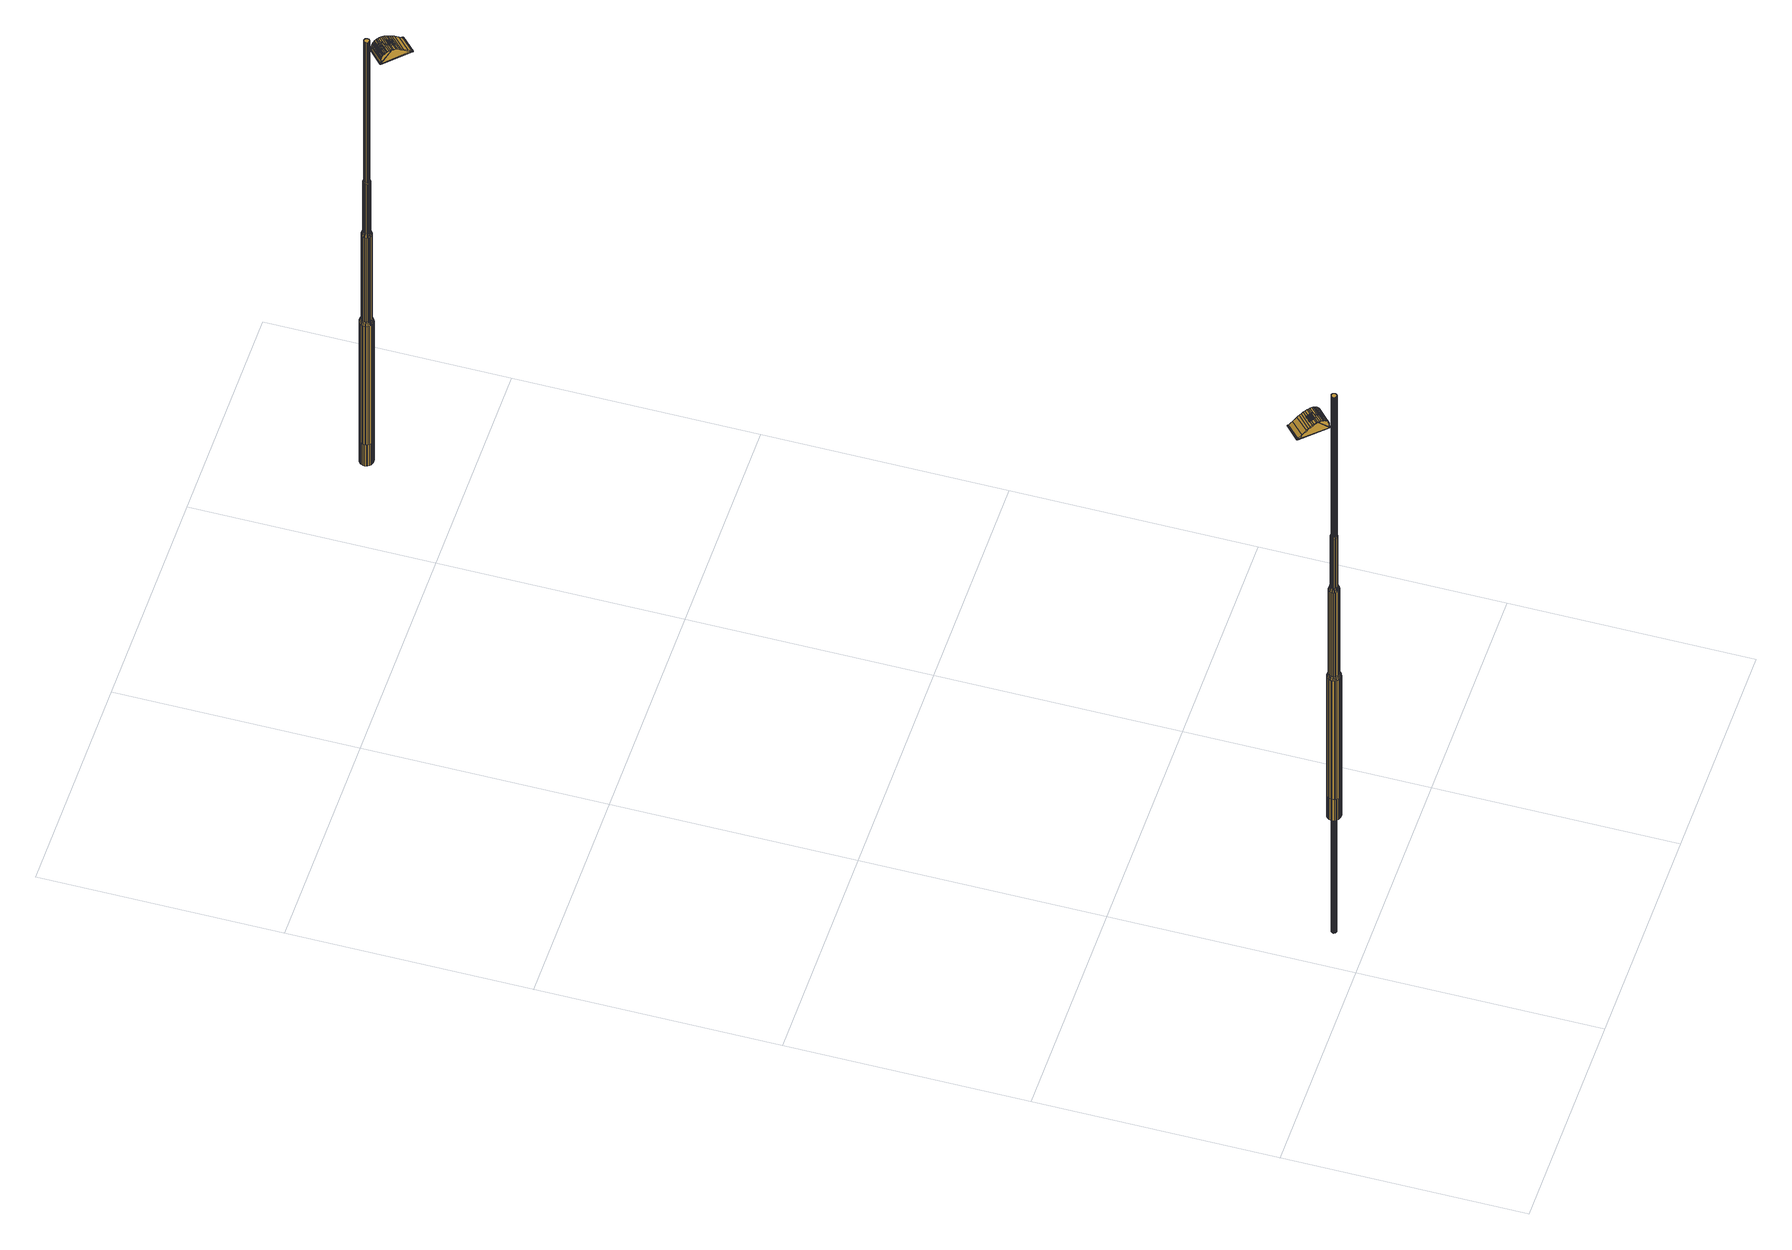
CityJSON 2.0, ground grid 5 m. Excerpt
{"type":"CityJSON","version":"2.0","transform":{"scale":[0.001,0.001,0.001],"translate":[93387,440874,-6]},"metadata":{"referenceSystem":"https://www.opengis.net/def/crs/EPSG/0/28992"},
"CityObjects":{
"cityfurniture1":{"type":"CityFurniture","attributes":{"Lichtpunttype":"Straatverlichting","Brondatum":"12-06-2019","Buurt_nummer":"62","Masttype":"TRAMMAST LPH 10M","Lamptype":"CPO-TW 140W KL.728","Buurtnaam":"Hillegersberg Noord","Nummer":"17","Uithoudertype":"UITHOUDER OV CONVERSIEMODEL","Geplaatst_op":"02-12-2010","Wijknummer":"6","Nivo":"0","Datum_laatste_mutatie":"07-06-2019","Straatnaam":"Straatweg","Thema":"Lichtmasten","Beheerobject":"71935/OVL-017","Armatuurtype":"4767 ARM SGS 453 1X CPO-TW 140W K EB OC FG EVSA VLAK GLAS LS-6","Objecthoogte":"10","Klasse":"Verbindingsweg 2-zijdig","Wijknaam":"Hillegersberg-Schiebroek"},"geometry":[{"type":"MultiSurface","lod":"2","boundaries":[[[0,1,2,3]],[[4,5,6,7]],[[8,9,10,11]],[[12,13,1,0]],[[14,15,16,17]],[[17,16,9,8]],[[3,2,5,4]],[[11,10,13,12]],[[18,8,11,19]],[[20,0,3,21]],[[22,23,24,25]],[[26,27,28,29]],[[30,31,32,33]],[[19,11,12,34]],[[35,36,23,22]],[[29,28,37,38]],[[34,12,0,20]],[[39,40,27,26]],[[41,4,7,42]],[[43,14,17,44]],[[45,46,31,30]],[[21,3,4,41]],[[44,17,8,18]],[[33,32,15,14]],[[47,48,46,45]],[[49,50,36,35]],[[38,37,50,49]],[[42,7,40,39]],[[23,51,52,24]],[[7,6,53,40]],[[54,55,56,57]],[[58,59,55,54]],[[28,60,61,37]],[[62,63,59,58]],[[64,65,63,62]],[[66,67,65,64]],[[50,68,69,36]],[[37,61,68,50]],[[36,69,51,23]],[[70,71,48,47]],[[57,56,71,70]],[[27,72,60,28]],[[24,52,67,66]],[[40,53,72,27]],[[73,74,75,76]],[[77,78,79,80]],[[81,82,83,84]],[[85,86,87,88]],[[89,90,91,92]],[[92,91,93,94]],[[80,79,95,96]],[[97,98,78,77]],[[99,100,101,102]],[[84,83,103,104]],[[94,93,74,73]],[[105,106,98,97]],[[107,108,106,105]],[[88,87,108,107]],[[104,103,86,85]],[[109,110,82,81]],[[102,101,110,109]],[[74,111,112,75]],[[90,113,114,91]],[[115,116,117,118]],[[78,119,120,79]],[[121,122,123,124]],[[125,126,113,90]],[[87,127,128,108]],[[124,123,129,130]],[[131,132,133,134]],[[91,114,135,93]],[[93,135,111,74]],[[98,136,119,78]],[[118,117,100,99]],[[134,133,122,121]],[[86,137,127,87]],[[79,120,138,95]],[[139,140,116,115]],[[130,129,140,139]],[[108,128,141,106]],[[96,95,126,125]],[[106,141,136,98]],[[75,112,132,131]],[[142,143,144,145]],[[146,147,148,149]],[[150,151,152,153]],[[154,155,143,142]],[[153,152,147,146]],[[156,157,158,159]],[[145,144,151,150]],[[160,161,162,163]],[[163,162,157,156]],[[149,148,164,165]],[[159,158,155,154]],[[166,142,145,167]],[[92,160,163,89]],[[165,164,168,169]],[[170,146,149,171]],[[169,168,172,173]],[[174,175,176,177]],[[177,176,178,179]],[[180,181,182,183]],[[183,182,184,185]],[[185,184,186,187]],[[187,186,188,189]],[[189,188,190,191]],[[192,150,153,193]],[[179,178,161,160]],[[167,145,150,192]],[[194,159,154,195]],[[196,197,198,199]],[[173,172,197,196]],[[199,198,200,201]],[[201,200,202,203]],[[203,202,181,180]],[[191,190,204,205]],[[206,156,159,194]],[[195,154,142,166]],[[193,153,146,170]],[[205,204,175,174]],[[89,163,156,206]],[[207,189,191,208]],[[209,183,185,210]],[[211,165,169,212]],[[213,196,199,214]],[[167,97,77,166]],[[215,180,183,209]],[[210,185,187,216]],[[94,179,160,92]],[[212,169,173,217]],[[217,173,196,213]],[[218,201,203,219]],[[214,199,201,218]],[[76,174,177,73]],[[216,187,189,207]],[[171,149,165,211]],[[208,191,205,220]],[[166,77,80,195]],[[73,177,179,94]],[[220,205,174,76]],[[219,203,180,215]],[[195,80,96,194]],[[214,102,109,213]],[[210,130,139,209]],[[208,134,121,207]],[[218,99,102,214]],[[171,85,88,170]],[[217,81,84,212]],[[219,118,99,218]],[[192,105,97,167]],[[193,107,105,192]],[[220,131,134,208]],[[170,88,107,193]],[[211,104,85,171]],[[194,96,125,206]],[[213,109,81,217]],[[216,124,130,210]],[[209,139,115,215]],[[212,84,104,211]],[[206,125,90,89]],[[207,121,124,216]],[[76,75,131,220]],[[178,176,175,204,190,188,186,184,182,181,202,200,198,197,172,168,164,148,147,152,151,144,143,155,158,157,162,161]],[[116,221,222,117]],[[123,223,224,129]],[[122,225,223,123]],[[112,226,227,132]],[[101,228,229,110]],[[113,230,231,114]],[[83,232,233,103]],[[95,138,234,126]],[[133,235,225,122]],[[140,236,221,116]],[[126,234,230,113]],[[117,222,237,100]],[[111,238,226,112]],[[103,233,137,86]],[[129,224,236,140]],[[132,227,235,133]],[[82,239,232,83]],[[110,229,239,82]],[[100,237,228,101]],[[224,29,38,236]],[[223,26,29,224]],[[236,38,49,221]],[[114,231,240,135]],[[228,25,241,229]],[[222,35,22,237]],[[225,39,26,223]],[[233,242,243,137]],[[135,240,238,111]],[[127,244,245,128]],[[229,241,246,239]],[[120,247,43,138]],[[137,243,244,127]],[[221,49,35,222]],[[119,248,247,120]],[[136,249,248,119]],[[232,250,242,233]],[[237,22,25,228]],[[239,246,250,232]],[[128,245,251,141]],[[141,251,249,136]],[[235,42,39,225]],[[138,43,44,234]],[[230,18,19,231]],[[25,24,66,241]],[[246,64,62,250]],[[231,19,34,240]],[[247,33,14,43]],[[242,58,54,243]],[[226,21,41,227]],[[251,47,45,249]],[[244,57,70,245]],[[240,34,20,238]],[[250,62,58,242]],[[227,41,42,235]],[[234,44,18,230]],[[248,30,33,247]],[[249,45,30,248]],[[245,70,47,251]],[[238,20,21,226]],[[243,54,57,244]],[[241,66,64,246]],[[252,253,254,255]],[[256,257,258,259]],[[260,261,262]],[[255,254,263,264]],[[265,266,267]],[[268,269,270,271]],[[260,272,273,274]],[[275,276,277,278]],[[259,258,279,280]],[[271,270,257,256]],[[267,281,265]],[[282,283,276,275]],[[280,279,284,285]],[[286,287,288,289]],[[278,277,267,266]],[[290,291,292,293]],[[293,292,294,295]],[[295,294,287,286]],[[262,274,260]],[[289,288,253,252]],[[285,284,283,282]],[[264,263,269,268]],[[296,297,298,299]],[[300,301,297,296]],[[302,303,304]],[[303,305,304]],[[303,306,305]],[[307,308,301,300]],[[309,310,298,297,301,308,311,312,313,314,315,316],[317,318,303,302,319,320]],[[303,318,321,306]],[[306,322,305]],[[306,310,309,322]],[[322,309,316,305]],[[299,298,310,306]],[[323,311,308,307]],[[324,288,287,325]],[[326,253,288,324]],[[327,263,254,328]],[[329,269,263,327]],[[328,254,253,326]],[[330,270,269,329]],[[331,332,333,334]],[[335,336,337,262]],[[338,339,336,335]],[[340,341,342,343]],[[344,345,346,347]],[[341,344,347,342]],[[348,340,343,349]],[[215,115,118,219]],[[350,351,352,353]],[[354,355,356,357]],[[355,350,353,356]],[[358,359,360,361]],[[362,363,364,365]],[[366,358,361,367]],[[368,369,370,371]],[[372,362,365,373]],[[374,348,349,375]],[[376,377,378,379]],[[363,376,379,364]],[[380,381,382,383]],[[369,372,373,370]],[[381,366,367,382]],[[384,385,386,387]],[[359,384,387,360]],[[388,380,383,389]],[[377,390,391,378]],[[385,374,375,386]],[[392,393,394,395]],[[396,392,395,397]],[[398,396,397,399]],[[400,401,402,403]],[[404,405,406,407]],[[405,408,409,406]],[[393,404,407,394]],[[410,411,412,413]],[[414,415,416,417]],[[418,419,420,421]],[[415,422,423,416]],[[424,425,426,427]],[[411,428,429,412]],[[430,431,432,433]],[[434,435,436,437]],[[408,418,421,409]],[[438,414,417,439]],[[435,410,413,436]],[[440,430,433,441]],[[419,434,437,420]],[[431,438,439,432]],[[425,442,443,426]],[[442,440,441,443]],[[444,445,446,447]],[[448,449,450,451]],[[452,453,454,455]],[[453,444,447,454]],[[456,400,403,457]],[[445,448,451,446]],[[449,456,457,450]],[[458,459,460,461]],[[462,463,464,465]],[[466,467,468,469]],[[459,470,471,460]],[[472,473,474,475]],[[463,476,477,464]],[[351,478,479,352]],[[467,452,455,468]],[[480,472,475,481]],[[482,458,461,483]],[[473,466,469,474]],[[478,484,485,479]],[[484,482,483,485]],[[486,462,465,487]],[[470,486,487,471]],[[488,276,283,489]],[[490,277,276,488]],[[491,267,277,490]],[[273,281,267,491]],[[492,493,494,495]],[[317,496,307]],[[497,498,499]],[[304,500,501]],[[502,503,319,302]],[[503,502,493,492]],[[320,319,496]],[[302,304,501]],[[493,502,302,303]],[[299,306,321,317]],[[317,320,496]],[[307,300,296]],[[501,496,319,302]],[[317,296,299]],[[496,323,307]],[[497,499,317,320,492,495,504]],[[317,307,296]],[[505,506,339,338]],[[507,508,509,510]],[[511,291,512,513]],[[510,509,506,505]],[[513,512,508,507]],[[514,292,291,511]],[[325,287,294,515]],[[515,294,292,514]],[[516,517,518,519]],[[520,521,522,523]],[[524,525,526,527]],[[528,529,530,531]],[[532,533,534,535]],[[536,532,535,537]],[[538,539,540,541]],[[542,536,537,543]],[[525,542,543,526]],[[521,544,545,522]],[[529,516,519,530]],[[517,520,523,518]],[[546,528,531,547]],[[533,546,547,534]],[[548,538,541,549]],[[550,551,552,553]],[[554,548,549,555]],[[556,557,558,559]],[[560,561,562,563]],[[564,565,566,567]],[[557,550,553,558]],[[568,569,570,571]],[[572,554,555,573]],[[574,575,576,577]],[[575,568,571,576]],[[561,572,573,562]],[[578,560,563,579]],[[422,574,577,423]],[[565,578,579,566]],[[551,564,567,552]],[[580,581,582,583]],[[584,585,586,587]],[[588,589,590,591]],[[585,592,593,586]],[[594,595,596,597]],[[595,598,599,596]],[[600,580,583,601]],[[589,594,597,590]],[[598,602,603,599]],[[602,600,601,603]],[[604,588,591,605]],[[606,607,608,609]],[[610,606,609,611]],[[612,604,605,613]],[[592,612,613,593]],[[496,312,311,323]],[[500,314,313,501]],[[614,337,615]],[[615,337,336,616]],[[617,506,509,618]],[[265,619,614,281]],[[501,313,312,496]],[[615,619,614]],[[305,316,315,304]],[[620,621,508]],[[304,315,314,500]],[[512,291,290]],[[622,339,506,617]],[[616,336,339,622]],[[508,512,620]],[[290,620,512]],[[618,509,508,621]],[[260,623,261]],[[624,491,490,625]],[[273,491,624]],[[624,272,273]],[[489,283,284,626]],[[626,284,279,627]],[[628,258,257,629]],[[629,257,270,330]],[[627,279,258,628]],[[630,368,371,631]],[[632,633,634,635]],[[636,637,638,639]],[[640,641,642,643]],[[633,644,645,634]],[[637,632,635,638]],[[644,630,631,645]],[[646,647,648,649]],[[650,651,652,653]],[[494,654,504,495]],[[655,640,643,656]],[[657,655,656,658]],[[659,650,653,660]],[[492,320,319,503]],[[651,661,662,652]],[[663,646,649,664]],[[665,666,667,668]],[[666,659,660,667]],[[647,665,668,648]],[[661,669,670,662]],[[654,498,504]],[[669,657,658,670]],[[494,493,303,318,321,671,498,654]],[[497,504,498]],[[671,499,498]],[[499,671,317]],[[321,317,671]],[[672,514,511,673]],[[674,328,326,675]],[[676,515,514,672]],[[677,327,328,674]],[[678,329,327,677]],[[679,505,338,680]],[[681,510,505,679]],[[682,629,330,623]],[[683,628,629,682]],[[684,488,489,685]],[[686,626,627,687]],[[625,490,488,684]],[[680,338,335,688]],[[689,324,325,690]],[[675,326,324,689]],[[687,627,628,683]],[[673,511,513,691]],[[688,335,262,261]],[[691,513,507,692]],[[692,507,510,681]],[[623,330,329,678]],[[690,325,515,676]],[[685,489,626,686]],[[619,615,271]],[[271,256,259,280,285,282,275,278,266,619]],[[693,694,695,696]],[[696,695,332,331]],[[697,698,694,693]],[[334,699,700,697,693,696,331]],[[701,702,703,704]],[[705,706,707,708]],[[700,709,698,697]],[[699,710,709,700]],[[710,333,332,695,694,698,709]],[[711,712,713,714]],[[706,715,716,707]],[[334,333,710,699]],[[717,718,719,720]],[[721,701,704,722]],[[607,705,708,608]],[[718,711,714,719]],[[712,723,724,713]],[[715,717,720,716]],[[723,721,722,724]],[[262,337,614,274]],[[621,290,293,295,286,289,252,255,264,268,271,615,616,622,617,618]],[[621,620,290]],[[260,272,624]],[[624,625,684,685,686,687,683,682,623,260]],[[619,266,265]],[[691,692,681,679,680,688,261,623,678,677,674,675,689,690,676,672,673]]]}]},
"cityfurniture2":{"type":"CityFurniture","attributes":{"Lichtpunttype":"Straatverlichting","Brondatum":"12-06-2019","Buurt_nummer":"62","Masttype":"TRAMMAST LPH 10M","Lamptype":"CPO-TW 140W KL.728","Buurtnaam":"Hillegersberg Noord","Nummer":"17","Uithoudertype":"UITHOUDER OV CONVERSIEMODEL","Geplaatst_op":"02-12-2010","Wijknummer":"6","Nivo":"0","Datum_laatste_mutatie":"07-06-2019","Straatnaam":"Straatweg","Thema":"Lichtmasten","Beheerobject":"71935/OVL-017","Armatuurtype":"4767 ARM SGS 453 1X CPO-TW 140W K EB OC FG EVSA VLAK GLAS LS-6","Objecthoogte":"10","Klasse":"Verbindingsweg 2-zijdig","Wijknaam":"Hillegersberg-Schiebroek"},"geometry":[{"type":"MultiSurface","lod":"2","boundaries":[[[725,726,727,728]],[[729,725,728,730]],[[731,729,730,732]],[[733,731,732,734]],[[735,733,734,736]],[[737,735,736,738]],[[739,737,738,740]],[[741,739,740,742]],[[743,741,742,744]],[[745,743,744,746]],[[747,745,746,748]],[[749,747,748,750]],[[751,749,750,752]],[[753,751,752,754]],[[755,753,754,756]],[[757,755,756,758]],[[759,757,758,760]],[[761,759,760,762]],[[763,761,762,764]],[[765,763,764,766]],[[767,765,766,768]],[[769,767,768,770]],[[771,769,770,772]],[[726,771,772,727]],[[771,726,725,729,731,733,735,737,739,741,743,745,747,749,751,753,755,757,759,761,763,765,767,769]]]}]},
"cityfurniture3":{"type":"CityFurniture","attributes":{"Lichtpunttype":"Straatverlichting","Brondatum":"12-06-2019","Buurt_nummer":"62","Masttype":"TRAMMAST LPH 10M","Lamptype":"CPO-TW 140W KL.728","Buurtnaam":"Hillegersberg Noord","Nummer":"16","Uithoudertype":"UITHOUDER OV CONVERSIEMODEL","Geplaatst_op":"02-12-2010","Wijknummer":"6","Nivo":"0","Datum_laatste_mutatie":"07-06-2019","Straatnaam":"Straatweg","Thema":"Lichtmasten","Beheerobject":"71935/OVL-016","Armatuurtype":"4767 ARM SGS 453 1X CPO-TW 140W K EB OC FG EVSA VLAK GLAS LS-6","Objecthoogte":"10","Klasse":"Verbindingsweg 2-zijdig","Wijknaam":"Hillegersberg-Schiebroek"},"geometry":[{"type":"MultiSurface","lod":"2","boundaries":[[[773,774,775,776]],[[777,778,779,780]],[[781,782,783,784]],[[785,786,774,773]],[[787,788,789,790]],[[790,789,782,781]],[[776,775,778,777]],[[784,783,786,785]],[[791,781,784,792]],[[793,773,776,794]],[[795,796,797,798]],[[799,800,801,802]],[[803,804,805,806]],[[792,784,785,807]],[[808,809,796,795]],[[802,801,810,811]],[[807,785,773,793]],[[812,813,800,799]],[[814,777,780,815]],[[816,787,790,817]],[[818,819,804,803]],[[794,776,777,814]],[[817,790,781,791]],[[806,805,788,787]],[[820,821,819,818]],[[822,823,809,808]],[[811,810,823,822]],[[815,780,813,812]],[[796,824,825,797]],[[780,779,826,813]],[[827,828,829,830]],[[831,832,828,827]],[[801,833,834,810]],[[835,836,832,831]],[[837,838,836,835]],[[839,840,838,837]],[[823,841,842,809]],[[810,834,841,823]],[[809,842,824,796]],[[843,844,821,820]],[[830,829,844,843]],[[800,845,833,801]],[[797,825,840,839]],[[813,826,845,800]],[[846,847,848,849]],[[850,851,852,853]],[[854,855,856,857]],[[858,859,860,861]],[[862,863,864,865]],[[865,864,866,867]],[[853,852,868,869]],[[870,871,851,850]],[[872,873,874,875]],[[857,856,876,877]],[[867,866,847,846]],[[878,879,871,870]],[[880,881,879,878]],[[861,860,881,880]],[[877,876,859,858]],[[882,883,855,854]],[[875,874,883,882]],[[847,884,885,848]],[[863,886,887,864]],[[888,889,890,891]],[[851,892,893,852]],[[894,895,896,897]],[[898,899,886,863]],[[860,900,901,881]],[[897,896,902,903]],[[904,905,906,907]],[[864,887,908,866]],[[866,908,884,847]],[[871,909,892,851]],[[891,890,873,872]],[[907,906,895,894]],[[859,910,900,860]],[[852,893,911,868]],[[912,913,889,888]],[[903,902,913,912]],[[881,901,914,879]],[[869,868,899,898]],[[879,914,909,871]],[[848,885,905,904]],[[915,916,917,918]],[[919,920,921,922]],[[923,924,925,926]],[[927,928,916,915]],[[926,925,920,919]],[[929,930,931,932]],[[918,917,924,923]],[[933,934,935,936]],[[936,935,930,929]],[[922,921,937,938]],[[932,931,928,927]],[[939,915,918,940]],[[865,933,936,862]],[[938,937,941,942]],[[943,919,922,944]],[[942,941,945,946]],[[947,948,949,950]],[[950,949,951,952]],[[953,954,955,956]],[[956,955,957,958]],[[958,957,959,960]],[[960,959,961,962]],[[962,961,963,964]],[[965,923,926,966]],[[952,951,934,933]],[[940,918,923,965]],[[967,932,927,968]],[[969,970,971,972]],[[946,945,970,969]],[[972,971,973,974]],[[974,973,975,976]],[[976,975,954,953]],[[964,963,977,978]],[[979,929,932,967]],[[968,927,915,939]],[[966,926,919,943]],[[978,977,948,947]],[[862,936,929,979]],[[980,962,964,981]],[[982,956,958,983]],[[984,938,942,985]],[[986,969,972,987]],[[940,870,850,939]],[[988,953,956,982]],[[983,958,960,989]],[[867,952,933,865]],[[985,942,946,990]],[[990,946,969,986]],[[991,974,976,992]],[[987,972,974,991]],[[849,947,950,846]],[[989,960,962,980]],[[944,922,938,984]],[[981,964,978,993]],[[939,850,853,968]],[[846,950,952,867]],[[993,978,947,849]],[[992,976,953,988]],[[968,853,869,967]],[[987,875,882,986]],[[983,903,912,982]],[[981,907,894,980]],[[991,872,875,987]],[[944,858,861,943]],[[990,854,857,985]],[[992,891,872,991]],[[965,878,870,940]],[[966,880,878,965]],[[993,904,907,981]],[[943,861,880,966]],[[984,877,858,944]],[[967,869,898,979]],[[986,882,854,990]],[[989,897,903,983]],[[982,912,888,988]],[[985,857,877,984]],[[979,898,863,862]],[[980,894,897,989]],[[849,848,904,993]],[[951,949,948,977,963,961,959,957,955,954,975,973,971,970,945,941,937,921,920,925,924,917,916,928,931,930,935,934]],[[889,994,995,890]],[[896,996,997,902]],[[895,998,996,896]],[[885,999,1000,905]],[[874,1001,1002,883]],[[886,1003,1004,887]],[[856,1005,1006,876]],[[868,911,1007,899]],[[906,1008,998,895]],[[913,1009,994,889]],[[899,1007,1003,886]],[[890,995,1010,873]],[[884,1011,999,885]],[[876,1006,910,859]],[[902,997,1009,913]],[[905,1000,1008,906]],[[855,1012,1005,856]],[[883,1002,1012,855]],[[873,1010,1001,874]],[[997,802,811,1009]],[[996,799,802,997]],[[1009,811,822,994]],[[887,1004,1013,908]],[[1001,798,1014,1002]],[[995,808,795,1010]],[[998,812,799,996]],[[1006,1015,1016,910]],[[908,1013,1011,884]],[[900,1017,1018,901]],[[1002,1014,1019,1012]],[[893,1020,816,911]],[[910,1016,1017,900]],[[994,822,808,995]],[[892,1021,1020,893]],[[909,1022,1021,892]],[[1005,1023,1015,1006]],[[1010,795,798,1001]],[[1012,1019,1023,1005]],[[901,1018,1024,914]],[[914,1024,1022,909]],[[1008,815,812,998]],[[911,816,817,1007]],[[1003,791,792,1004]],[[798,797,839,1014]],[[1019,837,835,1023]],[[1004,792,807,1013]],[[1020,806,787,816]],[[1015,831,827,1016]],[[999,794,814,1000]],[[1024,820,818,1022]],[[1017,830,843,1018]],[[1013,807,793,1011]],[[1023,835,831,1015]],[[1000,814,815,1008]],[[1007,817,791,1003]],[[1021,803,806,1020]],[[1022,818,803,1021]],[[1018,843,820,1024]],[[1011,793,794,999]],[[1016,827,830,1017]],[[1014,839,837,1019]],[[1025,1026,1027,1028]],[[1029,1030,1031,1032]],[[1033,1034,1035]],[[1028,1027,1036,1037]],[[1038,1039,1040]],[[1041,1042,1043,1044]],[[1033,1045,1046,1047]],[[1048,1049,1050,1051]],[[1032,1031,1052,1053]],[[1044,1043,1030,1029]],[[1040,1054,1038]],[[1055,1056,1049,1048]],[[1053,1052,1057,1058]],[[1059,1060,1061,1062]],[[1051,1050,1040,1039]],[[1063,1064,1065,1066]],[[1066,1065,1067,1068]],[[1068,1067,1060,1059]],[[1035,1047,1033]],[[1062,1061,1026,1025]],[[1058,1057,1056,1055]],[[1037,1036,1042,1041]],[[1069,1070,1071,1072]],[[1073,1074,1070,1069]],[[1075,1076,1077]],[[1076,1078,1077]],[[1076,1079,1078]],[[1080,1081,1074,1073]],[[1082,1083,1071,1070,1074,1081,1084,1085,1086,1087,1088,1089],[1090,1091,1076,1075,1092,1093]],[[1076,1091,1094,1079]],[[1079,1095,1078]],[[1079,1083,1082,1095]],[[1095,1082,1089,1078]],[[1072,1071,1083,1079]],[[1096,1084,1081,1080]],[[1097,1061,1060,1098]],[[1099,1026,1061,1097]],[[1100,1036,1027,1101]],[[1102,1042,1036,1100]],[[1101,1027,1026,1099]],[[1103,1043,1042,1102]],[[1104,1105,1106,1107]],[[1108,1109,1110,1035]],[[1111,1112,1109,1108]],[[1113,1114,1115,1116]],[[1117,1118,1119,1120]],[[1114,1117,1120,1115]],[[1121,1113,1116,1122]],[[988,888,891,992]],[[1123,1124,1125,1126]],[[1127,1128,1129,1130]],[[1128,1123,1126,1129]],[[1131,1132,1133,1134]],[[1135,1136,1137,1138]],[[1139,1131,1134,1140]],[[1141,1142,1143,1144]],[[1145,1135,1138,1146]],[[1147,1121,1122,1148]],[[1149,1150,1151,1152]],[[1136,1149,1152,1137]],[[1153,1154,1155,1156]],[[1142,1145,1146,1143]],[[1154,1139,1140,1155]],[[1157,1158,1159,1160]],[[1132,1157,1160,1133]],[[1161,1153,1156,1162]],[[1150,1163,1164,1151]],[[1158,1147,1148,1159]],[[1165,1166,1167,1168]],[[1169,1165,1168,1170]],[[1171,1169,1170,1172]],[[1173,1174,1175,1176]],[[1177,1178,1179,1180]],[[1178,1181,1182,1179]],[[1166,1177,1180,1167]],[[1183,1184,1185,1186]],[[1187,1188,1189,1190]],[[1191,1192,1193,1194]],[[1188,1195,1196,1189]],[[1197,1198,1199,1200]],[[1184,1201,1202,1185]],[[1203,1204,1205,1206]],[[1207,1208,1209,1210]],[[1181,1191,1194,1182]],[[1211,1187,1190,1212]],[[1208,1183,1186,1209]],[[1213,1203,1206,1214]],[[1192,1207,1210,1193]],[[1204,1211,1212,1205]],[[1198,1215,1216,1199]],[[1215,1213,1214,1216]],[[1217,1218,1219,1220]],[[1221,1222,1223,1224]],[[1225,1226,1227,1228]],[[1226,1217,1220,1227]],[[1229,1173,1176,1230]],[[1218,1221,1224,1219]],[[1222,1229,1230,1223]],[[1231,1232,1233,1234]],[[1235,1236,1237,1238]],[[1239,1240,1241,1242]],[[1232,1243,1244,1233]],[[1245,1246,1247,1248]],[[1236,1249,1250,1237]],[[1124,1251,1252,1125]],[[1240,1225,1228,1241]],[[1253,1245,1248,1254]],[[1255,1231,1234,1256]],[[1246,1239,1242,1247]],[[1251,1257,1258,1252]],[[1257,1255,1256,1258]],[[1259,1235,1238,1260]],[[1243,1259,1260,1244]],[[1261,1049,1056,1262]],[[1263,1050,1049,1261]],[[1264,1040,1050,1263]],[[1046,1054,1040,1264]],[[1265,1266,1267,1268]],[[1090,1269,1080]],[[1270,1271,1272]],[[1077,1273,1274]],[[1275,1276,1092,1075]],[[1276,1275,1266,1265]],[[1093,1092,1269]],[[1075,1077,1274]],[[1266,1275,1075,1076]],[[1072,1079,1094,1090]],[[1090,1093,1269]],[[1080,1073,1069]],[[1274,1269,1092,1075]],[[1090,1069,1072]],[[1269,1096,1080]],[[1270,1272,1090,1093,1265,1268,1277]],[[1090,1080,1069]],[[1278,1279,1112,1111]],[[1280,1281,1282,1283]],[[1284,1064,1285,1286]],[[1283,1282,1279,1278]],[[1286,1285,1281,1280]],[[1287,1065,1064,1284]],[[1098,1060,1067,1288]],[[1288,1067,1065,1287]],[[1289,1290,1291,1292]],[[1293,1294,1295,1296]],[[1297,1298,1299,1300]],[[1301,1302,1303,1304]],[[1305,1306,1307,1308]],[[1309,1305,1308,1310]],[[1311,1312,1313,1314]],[[1315,1309,1310,1316]],[[1298,1315,1316,1299]],[[1294,1317,1318,1295]],[[1302,1289,1292,1303]],[[1290,1293,1296,1291]],[[1319,1301,1304,1320]],[[1306,1319,1320,1307]],[[1321,1311,1314,1322]],[[1323,1324,1325,1326]],[[1327,1321,1322,1328]],[[1329,1330,1331,1332]],[[1333,1334,1335,1336]],[[1337,1338,1339,1340]],[[1330,1323,1326,1331]],[[1341,1342,1343,1344]],[[1345,1327,1328,1346]],[[1347,1348,1349,1350]],[[1348,1341,1344,1349]],[[1334,1345,1346,1335]],[[1351,1333,1336,1352]],[[1195,1347,1350,1196]],[[1338,1351,1352,1339]],[[1324,1337,1340,1325]],[[1353,1354,1355,1356]],[[1357,1358,1359,1360]],[[1361,1362,1363,1364]],[[1358,1365,1366,1359]],[[1367,1368,1369,1370]],[[1368,1371,1372,1369]],[[1373,1353,1356,1374]],[[1362,1367,1370,1363]],[[1371,1375,1376,1372]],[[1375,1373,1374,1376]],[[1377,1361,1364,1378]],[[1379,1380,1381,1382]],[[1383,1379,1382,1384]],[[1385,1377,1378,1386]],[[1365,1385,1386,1366]],[[1269,1085,1084,1096]],[[1273,1087,1086,1274]],[[1387,1110,1388]],[[1388,1110,1109,1389]],[[1390,1279,1282,1391]],[[1038,1392,1387,1054]],[[1274,1086,1085,1269]],[[1388,1392,1387]],[[1078,1089,1088,1077]],[[1393,1394,1281]],[[1077,1088,1087,1273]],[[1285,1064,1063]],[[1395,1112,1279,1390]],[[1389,1109,1112,1395]],[[1281,1285,1393]],[[1063,1393,1285]],[[1391,1282,1281,1394]],[[1033,1396,1034]],[[1397,1264,1263,1398]],[[1046,1264,1397]],[[1397,1045,1046]],[[1262,1056,1057,1399]],[[1399,1057,1052,1400]],[[1401,1031,1030,1402]],[[1402,1030,1043,1103]],[[1400,1052,1031,1401]],[[1403,1141,1144,1404]],[[1405,1406,1407,1408]],[[1409,1410,1411,1412]],[[1413,1414,1415,1416]],[[1406,1417,1418,1407]],[[1410,1405,1408,1411]],[[1417,1403,1404,1418]],[[1419,1420,1421,1422]],[[1423,1424,1425,1426]],[[1267,1427,1277,1268]],[[1428,1413,1416,1429]],[[1430,1428,1429,1431]],[[1432,1423,1426,1433]],[[1265,1093,1092,1276]],[[1424,1434,1435,1425]],[[1436,1419,1422,1437]],[[1438,1439,1440,1441]],[[1439,1432,1433,1440]],[[1420,1438,1441,1421]],[[1434,1442,1443,1435]],[[1427,1271,1277]],[[1442,1430,1431,1443]],[[1267,1266,1076,1091,1094,1444,1271,1427]],[[1270,1277,1271]],[[1444,1272,1271]],[[1272,1444,1090]],[[1094,1090,1444]],[[1445,1287,1284,1446]],[[1447,1101,1099,1448]],[[1449,1288,1287,1445]],[[1450,1100,1101,1447]],[[1451,1102,1100,1450]],[[1452,1278,1111,1453]],[[1454,1283,1278,1452]],[[1455,1402,1103,1396]],[[1456,1401,1402,1455]],[[1457,1261,1262,1458]],[[1459,1399,1400,1460]],[[1398,1263,1261,1457]],[[1453,1111,1108,1461]],[[1462,1097,1098,1463]],[[1448,1099,1097,1462]],[[1460,1400,1401,1456]],[[1446,1284,1286,1464]],[[1461,1108,1035,1034]],[[1464,1286,1280,1465]],[[1465,1280,1283,1454]],[[1396,1103,1102,1451]],[[1463,1098,1288,1449]],[[1458,1262,1399,1459]],[[1392,1388,1044]],[[1044,1029,1032,1053,1058,1055,1048,1051,1039,1392]],[[1466,1467,1468,1469]],[[1469,1468,1105,1104]],[[1470,1471,1467,1466]],[[1107,1472,1473,1470,1466,1469,1104]],[[1474,1475,1476,1477]],[[1478,1479,1480,1481]],[[1473,1482,1471,1470]],[[1472,1483,1482,1473]],[[1483,1106,1105,1468,1467,1471,1482]],[[1484,1485,1486,1487]],[[1479,1488,1489,1480]],[[1107,1106,1483,1472]],[[1490,1491,1492,1493]],[[1494,1474,1477,1495]],[[1380,1478,1481,1381]],[[1491,1484,1487,1492]],[[1485,1496,1497,1486]],[[1488,1490,1493,1489]],[[1496,1494,1495,1497]],[[1035,1110,1387,1047]],[[1394,1063,1066,1068,1059,1062,1025,1028,1037,1041,1044,1388,1389,1395,1390,1391]],[[1394,1393,1063]],[[1033,1045,1397]],[[1397,1398,1457,1458,1459,1460,1456,1455,1396,1033]],[[1392,1039,1038]],[[1464,1465,1454,1452,1453,1461,1034,1396,1451,1450,1447,1448,1462,1463,1449,1445,1446]]]}]}
},
"vertices":[
[790,774,4494],[790,774,3894],[782,743,3894],[782,743,4494],[780,712,4494],[780,712,3894],[785,680,3894],[785,680,4494],[856,846,4494],[856,846,3894],[829,828,3894],[829,828,4494],[807,803,4494],[807,803,3894],[916,863,4494],[916,863,3894],[885,858,3894],[885,858,4494],[856,846,7894],[829,828,7894],[790,774,7894],[782,743,7894],[963,580,7894],[963,580,4494],[992,593,4494],[992,593,7894],[815,624,7894],[815,624,4494],[840,602,4494],[840,602,7894],[979,852,4494],[979,852,3894],[948,861,3894],[948,861,4494],[807,803,7894],[932,575,7894],[932,575,4494],[869,586,4494],[869,586,7894],[797,651,7894],[797,651,4494],[780,712,7894],[785,680,7894],[916,863,7894],[885,858,7894],[1008,836,4494],[1008,836,3894],[1032,814,4494],[1032,814,3894],[900,577,7894],[900,577,4494],[963,580,3894],[992,593,3894],[797,651,3894],[1068,727,4494],[1068,727,3894],[1062,758,3894],[1062,758,4494],[1066,695,4494],[1066,695,3894],[840,602,3894],[869,586,3894],[1057,664,4494],[1057,664,3894],[1041,635,4494],[1041,635,3894],[1019,610,4494],[1019,610,3894],[900,577,3894],[932,575,3894],[1051,787,4494],[1051,787,3894],[815,624,3894],[851,750,11894],[851,750,10494],[846,734,10494],[846,734,11894],[950,791,10494],[963,820,10394],[941,827,10394],[933,796,10494],[982,677,10494],[1010,658,10394],[1022,680,10394],[991,693,10494],[997,725,10494],[1030,727,10394],[1026,750,10394],[994,742,10494],[885,788,11894],[885,788,10494],[871,778,10494],[871,778,11894],[860,765,10494],[860,765,11894],[916,829,10394],[917,797,10494],[965,782,10494],[985,808,10394],[942,648,10494],[951,617,10394],[973,625,10394],[957,655,10494],[1028,703,10394],[996,709,10494],[978,771,10494],[1003,792,10394],[988,757,10494],[1017,772,10394],[971,664,10494],[993,639,10394],[822,762,10394],[816,739,10394],[870,815,10394],[851,802,10394],[908,646,10494],[904,614,10394],[927,613,10394],[925,646,10494],[963,820,7994],[941,827,7994],[854,685,10494],[827,669,10394],[841,649,10394],[864,671,10494],[900,794,10494],[892,825,10394],[1026,750,7994],[1017,772,7994],[859,632,10394],[877,660,10494],[845,717,10494],[814,715,10394],[818,692,10394],[848,700,10494],[834,784,10394],[985,808,7994],[1030,727,7994],[916,829,7994],[892,651,10494],[881,620,10394],[1003,792,7994],[942,774,11944],[942,774,15944],[954,768,15944],[954,768,11944],[976,737,11944],[976,737,15944],[978,724,15944],[978,724,11944],[964,759,11944],[964,759,15944],[972,748,15944],[972,748,11944],[930,778,11944],[930,778,15944],[905,776,11944],[905,776,15944],[918,778,15944],[918,778,11944],[883,765,11944],[883,765,15944],[894,772,15944],[894,772,11944],[977,712,15944],[977,712,11944],[950,791,11894],[965,782,11894],[974,700,15944],[974,700,11944],[994,742,11894],[997,725,11894],[967,688,15944],[967,688,11944],[864,731,11944],[864,731,15944],[868,743,15944],[868,743,11944],[874,755,15944],[874,755,11944],[911,665,11944],[911,665,15944],[899,668,15944],[899,668,11944],[887,675,15944],[887,675,11944],[878,683,15944],[878,683,11944],[870,694,15944],[870,694,11944],[866,705,15944],[866,705,11944],[978,771,11894],[988,757,11894],[917,797,11894],[933,796,11894],[959,678,11944],[959,678,15944],[948,670,15944],[948,670,11944],[937,666,15944],[937,666,11944],[923,664,15944],[923,664,11944],[863,718,15944],[863,718,11944],[900,794,11894],[854,685,11894],[848,700,11894],[892,651,11894],[877,660,11894],[996,709,11894],[991,693,11894],[971,664,11894],[957,655,11894],[908,646,11894],[864,671,11894],[982,677,11894],[942,648,11894],[925,646,11894],[845,717,11894],[904,614,7994],[927,613,7994],[841,649,7994],[859,632,7994],[827,669,7994],[816,739,7994],[814,715,7994],[973,625,7994],[993,639,7994],[870,815,7994],[851,802,7994],[1022,680,7994],[1028,703,7994],[892,825,7994],[818,692,7994],[881,620,7994],[951,617,7994],[822,762,7994],[1010,658,7994],[834,784,7994],[1019,610,7894],[1066,695,7894],[1068,727,7894],[1062,758,7894],[1051,787,7894],[1041,635,7894],[948,861,7894],[979,852,7894],[1008,836,7894],[1057,664,7894],[1032,814,7894],[533,805,15606],[541,812,15611],[522,831,15619],[515,824,15613],[423,918,15609],[425,930,15615],[396,959,15600],[395,946,15595],[907,1002,15355],[906,1003,15366],[905,990,15358],[502,853,15624],[495,845,15618],[150,1191,15355],[162,1179,15376],[151,1205,15370],[473,868,15619],[478,877,15625],[452,903,15623],[449,892,15617],[444,1477,15355],[418,1489,15355],[905,989,15355],[283,1059,15507],[279,1078,15508],[209,1147,15436],[217,1124,15440],[366,989,15581],[367,974,15577],[139,1217,15355],[310,1032,15532],[307,1050,15534],[336,1020,15559],[338,1004,15556],[561,776,15585],[570,781,15589],[557,795,15601],[549,790,15596],[585,750,15546],[596,753,15548],[589,762,15563],[578,758,15560],[580,770,15577],[570,766,15573],[422,1504,15357],[422,1504,15350],[408,1499,15350],[408,1499,15357],[436,1499,15357],[436,1499,15350],[586,838,15350],[461,903,15350],[604,711,15357],[129,1198,15357],[129,1226,15357],[911,1012,15357],[911,1012,15350],[123,1213,15350],[129,1226,15350],[917,997,15350],[911,984,15350],[632,711,15350],[618,705,15350],[604,711,15350],[129,1198,15350],[435,1456,15350],[172,1198,15350],[785,1032,15350],[724,1160,15350],[172,1199,15350],[123,1213,15357],[917,997,15357],[830,1061,15601],[843,1048,15589],[814,1077,15611],[774,1118,15624],[795,1097,15619],[750,1142,15625],[725,1168,15623],[723,1114,15461],[508,904,15461],[503,909,15477],[718,1119,15477],[905,990,15361],[625,718,15361],[625,718,15358],[898,995,15442],[621,725,15442],[545,993,15624],[518,1021,15616],[512,1015,15616],[540,988,15624],[490,1051,15601],[460,1081,15583],[455,1075,15583],[484,1045,15601],[571,968,15626],[565,962,15626],[694,865,15564],[685,873,15578],[680,867,15578],[688,859,15564],[709,849,15533],[702,856,15549],[697,850,15549],[704,843,15533],[664,872,15590],[650,886,15602],[645,880,15602],[658,867,15590],[559,956,15626],[534,982,15624],[528,976,15624],[554,951,15626],[674,862,15578],[668,856,15578],[623,891,15612],[604,910,15620],[598,905,15620],[617,885,15612],[583,932,15625],[578,927,15625],[595,944,15625],[589,938,15625],[507,1010,15616],[478,1040,15601],[473,1034,15601],[501,1004,15616],[690,845,15549],[683,853,15564],[677,848,15564],[685,840,15549],[634,902,15612],[615,922,15620],[609,916,15620],[628,897,15612],[698,838,15533],[692,832,15533],[449,1069,15583],[443,1064,15583],[717,887,15564],[708,896,15578],[703,890,15578],[711,881,15564],[725,878,15549],[719,873,15549],[732,871,15533],[726,866,15533],[513,1073,15601],[483,1103,15583],[477,1098,15583],[507,1068,15601],[698,906,15590],[685,919,15602],[679,914,15602],[693,900,15590],[668,936,15612],[662,930,15612],[553,1054,15616],[524,1085,15601],[518,1079,15601],[546,1049,15616],[673,977,15620],[652,1000,15625],[646,994,15625],[667,971,15620],[649,955,15620],[629,977,15625],[623,972,15625],[643,950,15620],[628,1023,15626],[623,1018,15626],[756,893,15533],[748,901,15549],[742,895,15549],[750,888,15533],[495,1114,15583],[489,1108,15583],[721,928,15590],[708,942,15602],[702,936,15602],[715,922,15590],[606,1001,15626],[580,1027,15624],[574,1021,15624],[600,995,15626],[692,958,15612],[686,952,15612],[731,918,15578],[725,912,15578],[740,909,15564],[734,903,15564],[638,944,15620],[617,966,15625],[612,960,15625],[632,938,15620],[594,989,15626],[568,1016,15624],[562,1010,15624],[588,984,15626],[673,908,15602],[657,925,15612],[651,919,15612],[667,903,15602],[541,1044,15616],[535,1038,15616],[626,933,15620],[606,955,15625],[600,949,15625],[621,927,15620],[529,1032,15616],[501,1062,15601],[496,1056,15601],[524,1027,15616],[697,884,15578],[687,894,15590],[681,889,15590],[691,879,15578],[582,979,15626],[576,973,15626],[714,867,15549],[705,876,15564],[700,870,15564],[708,862,15549],[472,1092,15583],[466,1086,15583],[675,884,15590],[669,878,15590],[721,860,15533],[715,855,15533],[645,914,15612],[640,908,15612],[662,897,15602],[656,892,15602],[557,1005,15624],[551,999,15624],[554,1346,15508],[581,1317,15534],[485,1418,15436],[429,1478,15370],[719,1165,15513],[455,908,15513],[299,1069,15494],[562,1326,15494],[911,984,15357],[490,1399,15420],[222,1148,15414],[466,1425,15390],[618,705,15357],[632,711,15357],[581,843,15513],[780,1037,15513],[527,1362,15459],[895,997,15469],[619,728,15469],[885,1007,15514],[609,738,15514],[615,733,15493],[891,1001,15493],[870,1021,15548],[603,745,15532],[878,1013,15532],[862,1028,15563],[854,1037,15577],[651,1046,15626],[626,1071,15624],[620,1066,15624],[645,1040,15626],[598,1099,15616],[570,1129,15601],[564,1123,15601],[593,1093,15616],[778,916,15533],[771,924,15549],[765,918,15549],[773,910,15533],[695,1000,15620],[675,1022,15625],[669,1017,15625],[690,994,15620],[744,951,15590],[731,964,15602],[725,958,15602],[738,945,15590],[754,940,15578],[749,934,15578],[559,1118,15601],[529,1148,15583],[524,1142,15583],[553,1112,15601],[763,931,15564],[757,926,15564],[541,1159,15583],[535,1153,15583],[714,980,15612],[709,975,15612],[587,1088,15616],[581,1082,15616],[752,920,15564],[743,929,15578],[737,923,15578],[746,914,15564],[614,1060,15624],[609,1054,15624],[767,904,15533],[759,912,15549],[754,907,15549],[761,899,15533],[684,988,15620],[663,1011,15625],[657,1005,15625],[678,983,15620],[733,939,15590],[719,953,15602],[713,947,15602],[727,934,15590],[547,1106,15601],[518,1136,15583],[512,1131,15583],[541,1101,15601],[640,1035,15626],[634,1029,15626],[603,1049,15624],[576,1077,15616],[570,1071,15616],[597,1043,15624],[703,969,15612],[697,963,15612],[582,1140,15601],[552,1170,15583],[546,1164,15583],[576,1135,15601],[790,927,15533],[782,935,15549],[776,929,15549],[784,921,15533],[742,975,15602],[726,992,15612],[720,986,15612],[736,970,15602],[774,943,15564],[769,937,15564],[707,1011,15620],[686,1033,15625],[681,1027,15625],[701,1005,15620],[662,1057,15626],[657,1051,15626],[610,1110,15616],[604,1105,15616],[637,1083,15624],[631,1077,15624],[755,962,15590],[750,956,15590],[793,946,15549],[786,954,15564],[780,948,15564],[788,940,15549],[801,938,15533],[795,933,15533],[766,951,15578],[760,945,15578],[626,717,15355],[614,716,15366],[613,717,15368],[607,726,15471],[603,731,15493],[614,716,15355],[593,742,15529],[598,736,15513],[609,723,15445],[735,1171,15617],[455,1465,15376],[509,1409,15440],[610,1286,15559],[639,1257,15581],[669,1225,15600],[698,1196,15615],[639,875,15602],[633,869,15602],[671,842,15564],[663,851,15578],[657,845,15578],[665,836,15564],[687,826,15533],[679,834,15549],[673,829,15549],[681,821,15533],[535,1096,15601],[507,1125,15583],[501,1119,15583],[530,1090,15601],[652,861,15590],[647,856,15590],[736,890,15549],[728,898,15564],[722,893,15564],[731,884,15549],[680,947,15612],[661,966,15620],[656,960,15620],[674,942,15612],[263,1105,15459],[564,1065,15616],[558,1060,15616],[592,1038,15624],[586,1032,15624],[696,930,15602],[691,925,15602],[640,989,15625],[634,983,15625],[744,882,15533],[738,877,15533],[720,907,15578],[710,917,15590],[704,911,15590],[714,901,15578],[617,1012,15626],[611,1006,15626],[199,1171,15386],[866,1039,15560],[874,1031,15546],[802,1104,15613],[820,1086,15606],[858,1047,15573],[782,1124,15618],[759,1147,15619],[897,1009,15471],[900,1007,15445],[893,1013,15493],[710,1198,15609],[682,1226,15595],[573,1341,15507],[599,1313,15532],[626,1284,15556],[654,1256,15577],[906,1003,15368],[835,1070,15596],[848,1057,15585],[881,1024,15530],[888,1018,15513],[744,1091,15468],[529,882,15468],[519,892,15457],[734,1101,15457],[744,1091,15486],[529,882,15486],[723,1114,15493],[734,1101,15496],[593,1151,15601],[563,1181,15583],[558,1176,15583],[587,1146,15601],[777,962,15578],[767,973,15590],[761,967,15590],[771,957,15578],[519,892,15496],[508,904,15493],[698,1044,15625],[674,1068,15626],[668,1063,15626],[692,1038,15625],[753,987,15602],[748,981,15602],[737,1003,15612],[718,1022,15620],[712,1016,15620],[731,997,15612],[621,1122,15616],[615,1116,15616],[648,1094,15624],[643,1088,15624],
[885,755,3890],[895,763,3890],[895,763,557],[885,755,557],[877,745,3890],[877,745,557],[872,733,3890],[872,733,557],[870,720,3890],[870,720,557],[872,707,3890],[872,707,557],[877,695,3890],[877,695,557],[885,685,3890],[885,685,557],[895,677,3890],[895,677,557],[907,672,3890],[907,672,557],[920,670,3890],[920,670,557],[933,672,3890],[933,672,557],[945,677,3890],[945,677,557],[955,685,3890],[955,685,557],[963,695,3890],[963,695,557],[968,707,3890],[968,707,557],[970,720,3890],[970,720,557],[968,733,3890],[968,733,557],[963,745,3890],[963,745,557],[955,755,3890],[955,755,557],[945,763,3890],[945,763,557],[933,768,3890],[933,768,557],[920,770,3890],[920,770,557],[907,768,3890],[907,768,557],
[4473,21140,4441],[4473,21140,3841],[4481,21171,3841],[4481,21171,4441],[4483,21202,4441],[4483,21202,3841],[4478,21234,3841],[4478,21234,4441],[4407,21068,4441],[4407,21068,3841],[4434,21086,3841],[4434,21086,4441],[4456,21111,4441],[4456,21111,3841],[4347,21051,4441],[4347,21051,3841],[4378,21056,3841],[4378,21056,4441],[4407,21068,7841],[4434,21086,7841],[4473,21140,7841],[4481,21171,7841],[4300,21334,7841],[4300,21334,4441],[4271,21321,4441],[4271,21321,7841],[4448,21290,7841],[4448,21290,4441],[4423,21312,4441],[4423,21312,7841],[4284,21062,4441],[4284,21062,3841],[4315,21053,3841],[4315,21053,4441],[4456,21111,7841],[4331,21339,7841],[4331,21339,4441],[4394,21328,4441],[4394,21328,7841],[4466,21263,7841],[4466,21263,4441],[4483,21202,7841],[4478,21234,7841],[4347,21051,7841],[4378,21056,7841],[4255,21078,4441],[4255,21078,3841],[4231,21100,4441],[4231,21100,3841],[4363,21337,7841],[4363,21337,4441],[4300,21334,3841],[4271,21321,3841],[4466,21263,3841],[4195,21187,4441],[4195,21187,3841],[4201,21156,3841],[4201,21156,4441],[4197,21219,4441],[4197,21219,3841],[4423,21312,3841],[4394,21328,3841],[4206,21250,4441],[4206,21250,3841],[4222,21279,4441],[4222,21279,3841],[4244,21304,4441],[4244,21304,3841],[4363,21337,3841],[4331,21339,3841],[4212,21127,4441],[4212,21127,3841],[4448,21290,3841],[4412,21164,11841],[4412,21164,10441],[4417,21180,10441],[4417,21180,11841],[4313,21123,10441],[4300,21094,10341],[4322,21087,10341],[4330,21118,10441],[4281,21237,10441],[4253,21256,10341],[4241,21234,10341],[4272,21221,10441],[4266,21189,10441],[4233,21187,10341],[4237,21164,10341],[4269,21172,10441],[4378,21126,11841],[4378,21126,10441],[4392,21136,10441],[4392,21136,11841],[4403,21149,10441],[4403,21149,11841],[4347,21085,10341],[4346,21117,10441],[4298,21132,10441],[4278,21106,10341],[4321,21266,10441],[4312,21297,10341],[4290,21289,10341],[4306,21259,10441],[4235,21211,10341],[4267,21205,10441],[4285,21143,10441],[4260,21122,10341],[4275,21157,10441],[4246,21142,10341],[4292,21250,10441],[4270,21275,10341],[4441,21152,10341],[4447,21175,10341],[4393,21099,10341],[4412,21112,10341],[4355,21268,10441],[4359,21300,10341],[4336,21301,10341],[4338,21268,10441],[4300,21094,7941],[4322,21087,7941],[4409,21229,10441],[4436,21245,10341],[4422,21265,10341],[4399,21243,10441],[4363,21120,10441],[4371,21089,10341],[4237,21164,7941],[4246,21142,7941],[4404,21282,10341],[4386,21254,10441],[4418,21197,10441],[4449,21199,10341],[4445,21222,10341],[4415,21214,10441],[4429,21130,10341],[4278,21106,7941],[4233,21187,7941],[4347,21085,7941],[4371,21263,10441],[4382,21294,10341],[4260,21122,7941],[4321,21140,11891],[4321,21140,15891],[4309,21146,15891],[4309,21146,11891],[4287,21177,11891],[4287,21177,15891],[4285,21190,15891],[4285,21190,11891],[4299,21155,11891],[4299,21155,15891],[4291,21166,15891],[4291,21166,11891],[4333,21136,11891],[4333,21136,15891],[4358,21138,11891],[4358,21138,15891],[4345,21136,15891],[4345,21136,11891],[4380,21149,11891],[4380,21149,15891],[4369,21142,15891],[4369,21142,11891],[4286,21202,15891],[4286,21202,11891],[4313,21123,11841],[4298,21132,11841],[4289,21214,15891],[4289,21214,11891],[4269,21172,11841],[4266,21189,11841],[4296,21226,15891],[4296,21226,11891],[4399,21183,11891],[4399,21183,15891],[4395,21171,15891],[4395,21171,11891],[4389,21159,15891],[4389,21159,11891],[4352,21249,11891],[4352,21249,15891],[4364,21246,15891],[4364,21246,11891],[4376,21239,15891],[4376,21239,11891],[4385,21231,15891],[4385,21231,11891],[4393,21220,15891],[4393,21220,11891],[4397,21209,15891],[4397,21209,11891],[4285,21143,11841],[4275,21157,11841],[4346,21117,11841],[4330,21118,11841],[4304,21236,11891],[4304,21236,15891],[4315,21244,15891],[4315,21244,11891],[4326,21248,15891],[4326,21248,11891],[4340,21250,15891],[4340,21250,11891],[4400,21196,15891],[4400,21196,11891],[4363,21120,11841],[4409,21229,11841],[4415,21214,11841],[4371,21263,11841],[4386,21254,11841],[4267,21205,11841],[4272,21221,11841],[4292,21250,11841],[4306,21259,11841],[4355,21268,11841],[4399,21243,11841],[4281,21237,11841],[4321,21266,11841],[4338,21268,11841],[4418,21197,11841],[4359,21300,7941],[4336,21301,7941],[4422,21265,7941],[4404,21282,7941],[4436,21245,7941],[4447,21175,7941],[4449,21199,7941],[4290,21289,7941],[4270,21275,7941],[4393,21099,7941],[4412,21112,7941],[4241,21234,7941],[4235,21211,7941],[4371,21089,7941],[4445,21222,7941],[4382,21294,7941],[4312,21297,7941],[4441,21152,7941],[4253,21256,7941],[4429,21130,7941],[4244,21304,7841],[4197,21219,7841],[4195,21187,7841],[4201,21156,7841],[4212,21127,7841],[4222,21279,7841],[4315,21053,7841],[4284,21062,7841],[4255,21078,7841],[4206,21250,7841],[4231,21100,7841],[4730,21109,15553],[4722,21102,15558],[4741,21083,15566],[4748,21090,15560],[4840,20996,15556],[4838,20984,15562],[4867,20955,15547],[4868,20968,15542],[4356,20912,15302],[4357,20911,15313],[4358,20924,15305],[4761,21061,15571],[4768,21069,15565],[5113,20723,15302],[5101,20735,15323],[5112,20709,15317],[4790,21046,15566],[4785,21037,15572],[4811,21011,15570],[4814,21022,15564],[4819,20437,15302],[4845,20425,15302],[4358,20925,15302],[4980,20855,15454],[4984,20836,15455],[5054,20767,15383],[5046,20790,15387],[4897,20925,15528],[4896,20940,15524],[5124,20697,15302],[4953,20882,15479],[4956,20864,15481],[4927,20894,15506],[4925,20910,15503],[4702,21138,15532],[4693,21133,15536],[4706,21119,15548],[4714,21124,15543],[4678,21164,15493],[4667,21161,15495],[4674,21152,15510],[4685,21156,15507],[4683,21144,15524],[4693,21148,15520],[4841,20410,15304],[4841,20410,15297],[4855,20415,15297],[4855,20415,15304],[4827,20415,15304],[4827,20415,15297],[4677,21076,15297],[4802,21011,15297],[4659,21203,15304],[5134,20716,15304],[5134,20688,15304],[4352,20902,15304],[4352,20902,15297],[5140,20701,15297],[5134,20688,15297],[4346,20917,15297],[4352,20930,15297],[4631,21203,15297],[4645,21209,15297],[4659,21203,15297],[5134,20716,15297],[4828,20458,15297],[5091,20716,15297],[4478,20882,15297],[4539,20754,15297],[5091,20715,15297],[5140,20701,15304],[4346,20917,15304],[4433,20853,15548],[4420,20866,15536],[4449,20837,15558],[4489,20796,15571],[4468,20817,15566],[4513,20772,15572],[4538,20746,15570],[4540,20800,15408],[4755,21010,15408],[4760,21005,15424],[4545,20795,15424],[4358,20924,15308],[4638,21196,15308],[4638,21196,15305],[4365,20919,15389],[4642,21189,15389],[4718,20921,15571],[4745,20893,15563],[4751,20899,15563],[4723,20926,15571],[4773,20863,15548],[4803,20833,15530],[4808,20839,15530],[4779,20869,15548],[4692,20946,15573],[4698,20952,15573],[4569,21049,15511],[4578,21041,15525],[4583,21047,15525],[4575,21055,15511],[4554,21065,15480],[4561,21058,15496],[4566,21064,15496],[4559,21071,15480],[4599,21042,15537],[4613,21028,15549],[4618,21034,15549],[4605,21047,15537],[4704,20958,15573],[4729,20932,15571],[4735,20938,15571],[4709,20963,15573],[4589,21052,15525],[4595,21058,15525],[4640,21023,15559],[4659,21004,15567],[4665,21009,15567],[4646,21029,15559],[4680,20982,15572],[4685,20987,15572],[4668,20970,15572],[4674,20976,15572],[4756,20904,15563],[4785,20874,15548],[4790,20880,15548],[4762,20910,15563],[4573,21069,15496],[4580,21061,15511],[4586,21066,15511],[4578,21074,15496],[4629,21012,15559],[4648,20992,15567],[4654,20998,15567],[4635,21017,15559],[4565,21076,15480],[4571,21082,15480],[4814,20845,15530],[4820,20850,15530],[4546,21027,15511],[4555,21018,15525],[4560,21024,15525],[4552,21033,15511],[4538,21036,15496],[4544,21041,15496],[4531,21043,15480],[4537,21048,15480],[4750,20841,15548],[4780,20811,15530],[4786,20816,15530],[4756,20846,15548],[4565,21008,15537],[4578,20995,15549],[4584,21000,15549],[4570,21014,15537],[4595,20978,15559],[4601,20984,15559],[4710,20860,15563],[4739,20829,15548],[4745,20835,15548],[4717,20865,15563],[4590,20937,15567],[4611,20914,15572],[4617,20920,15572],[4596,20943,15567],[4614,20959,15567],[4634,20937,15572],[4640,20942,15572],[4620,20964,15567],[4635,20891,15573],[4640,20896,15573],[4507,21021,15480],[4515,21013,15496],[4521,21019,15496],[4513,21026,15480],[4768,20800,15530],[4774,20806,15530],[4542,20986,15537],[4555,20972,15549],[4561,20978,15549],[4548,20992,15537],[4657,20913,15573],[4683,20887,15571],[4689,20893,15571],[4663,20919,15573],[4571,20956,15559],[4577,20962,15559],[4532,20996,15525],[4538,21002,15525],[4523,21005,15511],[4529,21011,15511],[4625,20970,15567],[4646,20948,15572],[4651,20954,15572],[4631,20976,15567],[4669,20925,15573],[4695,20898,15571],[4701,20904,15571],[4675,20930,15573],[4590,21006,15549],[4606,20989,15559],[4612,20995,15559],[4596,21011,15549],[4722,20870,15563],[4728,20876,15563],[4637,20981,15567],[4657,20959,15572],[4663,20965,15572],[4642,20987,15567],[4734,20882,15563],[4762,20852,15548],[4767,20858,15548],[4739,20887,15563],[4566,21030,15525],[4576,21020,15537],[4582,21025,15537],[4572,21035,15525],[4681,20935,15573],[4687,20941,15573],[4549,21047,15496],[4558,21038,15511],[4563,21044,15511],[4555,21052,15496],[4791,20822,15530],[4797,20828,15530],[4588,21030,15537],[4594,21036,15537],[4542,21054,15480],[4548,21059,15480],[4618,21000,15559],[4623,21006,15559],[4601,21017,15549],[4607,21022,15549],[4706,20909,15571],[4712,20915,15571],[4709,20568,15455],[4682,20597,15481],[4778,20496,15383],[4834,20436,15317],[4544,20749,15460],[4808,21006,15460],[4964,20845,15441],[4701,20588,15441],[4352,20930,15304],[4773,20515,15367],[5041,20766,15361],[4797,20489,15337],[4645,21209,15304],[4631,21203,15304],[4682,21071,15460],[4483,20877,15460],[4736,20552,15406],[4368,20917,15416],[4644,21186,15416],[4378,20907,15461],[4654,21176,15461],[4648,21181,15440],[4372,20913,15440],[4393,20893,15495],[4660,21169,15479],[4385,20901,15479],[4401,20886,15510],[4409,20877,15524],[4612,20868,15573],[4637,20843,15571],[4643,20848,15571],[4618,20874,15573],[4665,20815,15563],[4693,20785,15548],[4699,20791,15548],[4670,20821,15563],[4485,20998,15480],[4492,20990,15496],[4498,20996,15496],[4490,21004,15480],[4568,20914,15567],[4588,20892,15572],[4594,20897,15572],[4573,20920,15567],[4519,20963,15537],[4532,20950,15549],[4538,20956,15549],[4525,20969,15537],[4509,20974,15525],[4514,20980,15525],[4704,20796,15548],[4734,20766,15530],[4739,20772,15530],[4710,20802,15548],[4500,20983,15511],[4506,20988,15511],[4722,20755,15530],[4728,20761,15530],[4549,20934,15559],[4554,20939,15559],[4676,20826,15563],[4682,20832,15563],[4511,20994,15511],[4520,20985,15525],[4526,20991,15525],[4517,21000,15511],[4649,20854,15571],[4654,20860,15571],[4496,21010,15480],[4504,21002,15496],[4509,21007,15496],[4502,21015,15480],[4579,20926,15567],[4600,20903,15572],[4606,20909,15572],[4585,20931,15567],[4530,20975,15537],[4544,20961,15549],[4550,20967,15549],[4536,20980,15537],[4716,20808,15548],[4745,20778,15530],[4751,20783,15530],[4722,20813,15548],[4623,20879,15573],[4629,20885,15573],[4660,20865,15571],[4687,20837,15563],[4693,20843,15563],[4666,20871,15571],[4560,20945,15559],[4566,20951,15559],[4681,20774,15548],[4711,20744,15530],[4717,20750,15530],[4687,20779,15548],[4473,20987,15480],[4481,20979,15496],[4487,20985,15496],[4479,20993,15480],[4521,20939,15549],[4537,20922,15559],[4543,20928,15559],[4527,20944,15549],[4489,20971,15511],[4494,20977,15511],[4556,20903,15567],[4577,20881,15572],[4582,20887,15572],[4562,20909,15567],[4601,20857,15573],[4606,20863,15573],[4653,20804,15563],[4659,20809,15563],[4626,20831,15571],[4632,20837,15571],[4508,20952,15537],[4513,20958,15537],[4470,20968,15496],[4477,20960,15511],[4483,20966,15511],[4475,20974,15496],[4462,20976,15480],[4468,20981,15480],[4497,20963,15525],[4503,20969,15525],[4637,21197,15302],[4649,21198,15313],[4650,21197,15315],[4656,21188,15418],[4660,21183,15440],[4649,21198,15302],[4670,21172,15476],[4665,21178,15460],[4654,21191,15392],[4528,20743,15564],[4808,20449,15323],[4754,20505,15387],[4653,20628,15506],[4624,20657,15528],[4594,20689,15547],[4565,20718,15562],[4624,21039,15549],[4630,21045,15549],[4592,21072,15511],[4600,21063,15525],[4606,21069,15525],[4598,21078,15511],[4576,21088,15480],[4584,21080,15496],[4590,21085,15496],[4582,21093,15480],[4728,20818,15548],[4756,20789,15530],[4762,20795,15530],[4733,20824,15548],[4611,21053,15537],[4616,21058,15537],[4527,21024,15496],[4535,21016,15511],[4541,21021,15511],[4532,21030,15496],[4583,20967,15559],[4602,20948,15567],[4607,20954,15567],[4589,20972,15559],[5000,20809,15406],[4699,20849,15563],[4705,20854,15563],[4671,20876,15571],[4677,20882,15571],[4567,20984,15549],[4572,20989,15549],[4623,20925,15572],[4629,20931,15572],[4519,21032,15480],[4525,21037,15480],[4543,21007,15525],[4553,20997,15537],[4559,21003,15537],[4549,21013,15525],[4646,20902,15573],[4652,20908,15573],[5064,20743,15333],[4397,20875,15507],[4389,20883,15493],[4461,20810,15560],[4443,20828,15553],[4405,20867,15520],[4481,20790,15565],[4504,20767,15566],[4366,20905,15418],[4363,20907,15392],[4370,20901,15440],[4553,20716,15556],[4581,20688,15542],[4690,20573,15454],[4664,20601,15479],[4637,20630,15503],[4609,20658,15524],[4357,20911,15315],[4428,20844,15543],[4415,20857,15532],[4382,20890,15477],[4375,20896,15460],[4519,20823,15415],[4734,21032,15415],[4744,21022,15404],[4529,20813,15404],[4519,20823,15433],[4734,21032,15433],[4540,20800,15440],[4529,20813,15443],[4670,20763,15548],[4700,20733,15530],[4705,20738,15530],[4676,20768,15548],[4486,20952,15525],[4496,20941,15537],[4502,20947,15537],[4492,20957,15525],[4744,21022,15443],[4755,21010,15440],[4565,20870,15572],[4589,20846,15573],[4595,20851,15573],[4571,20876,15572],[4510,20927,15549],[4515,20933,15549],[4526,20911,15559],[4545,20892,15567],[4551,20898,15567],[4532,20917,15559],[4642,20792,15563],[4648,20798,15563],[4615,20820,15571],[4620,20826,15571]
]}
